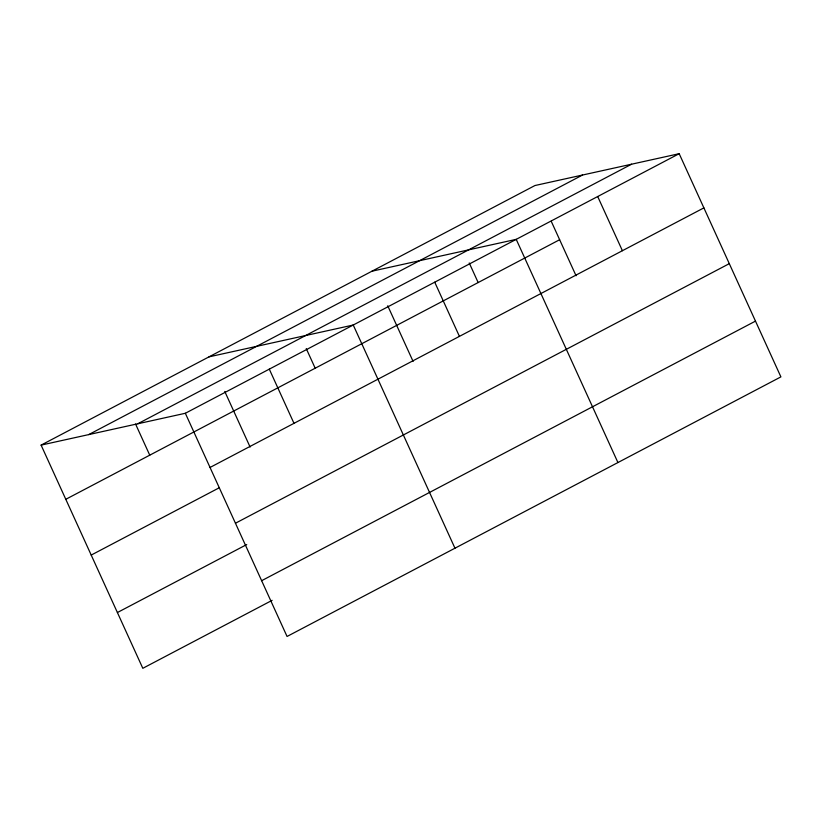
<?xml version="1.0" encoding="UTF-8"?>
<svg xmlns="http://www.w3.org/2000/svg" width="822" height="822" viewBox="0 0 822 822"><rect width="100%" height="100%" fill="white"/><g stroke="black" fill="none" stroke-linecap="round" stroke-linejoin="round"><path stroke-width="1.23" d="M41.1 445.113L534.947 185.536L679.188 153.693L780.9 376.887L287.053 636.464L185.34 413.271L41.1 445.113L142.812 668.307L272.144 600.327M88.704 434.612L582.541 175.024M137.747 423.782L631.584 164.205M185.34 413.271L679.188 153.693M65.791 499.303L559.638 239.726M210.031 467.461L703.879 207.884M91.211 555.076L219.412 487.682M235.452 523.234L729.299 263.657M117.402 612.534L246.734 544.554M261.643 580.692L755.48 321.114M371.976 271.198L516.216 239.356L617.928 462.55M209.004 356.861L353.244 325.019L454.967 548.212M597.697 196.53L622.398 250.71M551.233 221.272L576.058 275.74M469.228 262.948L478.157 282.552M434.735 282.193L459.426 336.373M387.737 305.784L413.086 361.403M306.257 348.61L315.186 368.215M269.297 369.15L293.988 423.34M224.766 391.447L250.114 447.065M135.558 424.039L149.748 455.172"/></g></svg>
